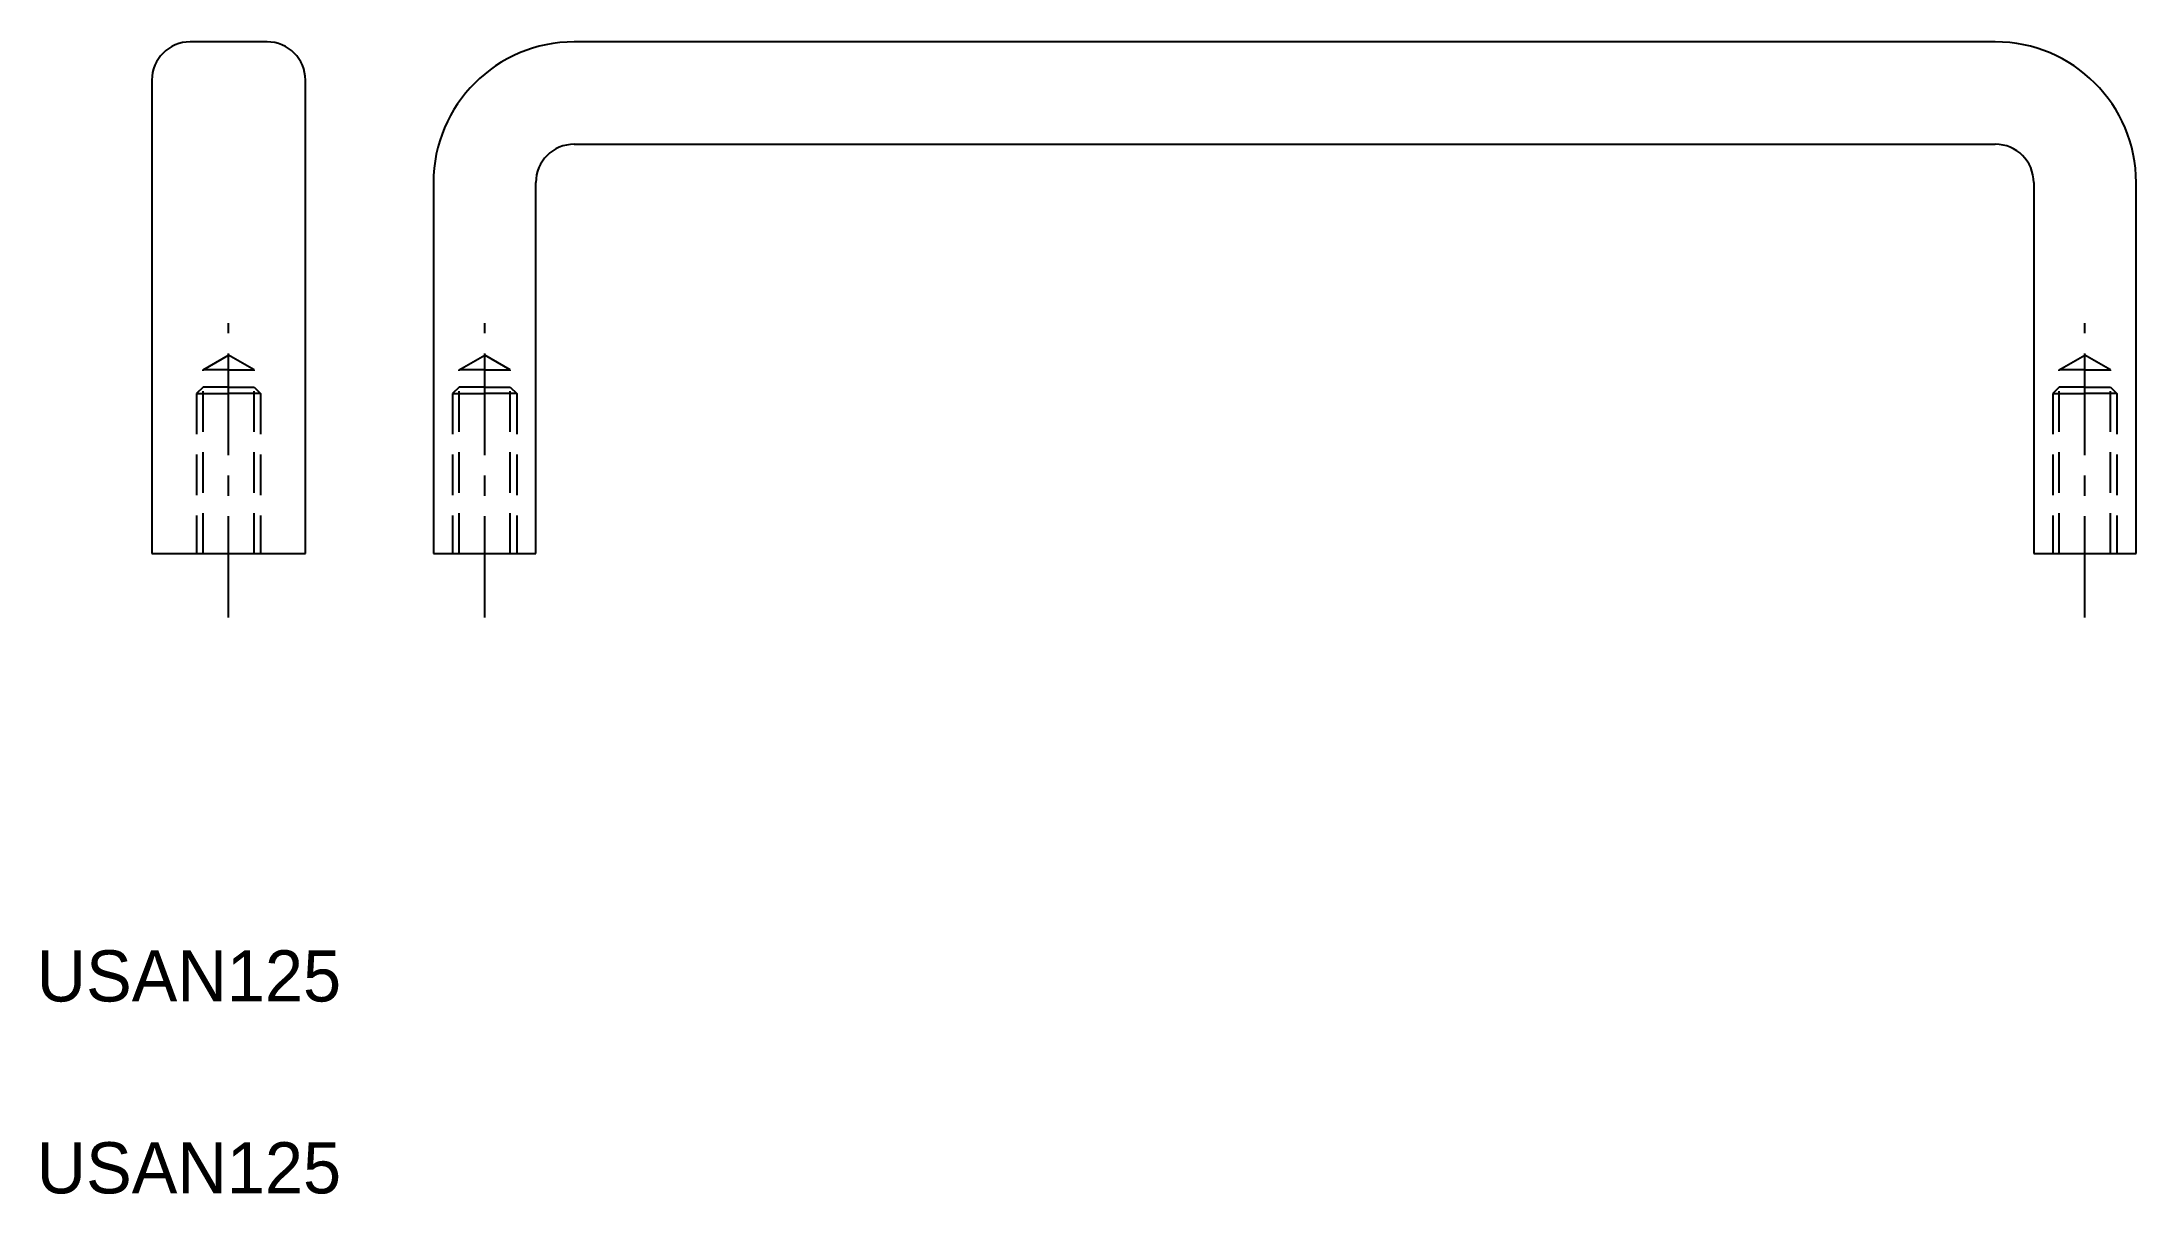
# Model space of a CAD drawing. Extents: x 10 to 174, y 10 to 100.
import ezdxf

# ---------------------------------------------------------------- set-up
doc = ezdxf.new("R2010")
doc.units = 0
doc.header["$LTSCALE"] = 0.25
doc.linetypes.add('CENTER', pattern=[50.8, 31.75, -6.35, 6.35, -6.35])
doc.linetypes.add('DASHED', pattern=[19.05, 12.7, -6.35])
doc.layers.get('0').update_dxf_attribs({"linetype": 'CONTINUOUS'})
doc.layers.add('CENTER', color=1, linetype='CENTER')

msp = doc.modelspace()

# ---------------------------------------------------------------- linework, layer by layer
at = {"color": 7, "linetype": 'CONTINUOUS'}
for p, q in [((28, 100), (22, 100)), ((163, 100), (52, 100)), ((19, 97), (19, 60)), ((31, 60), (31, 97)), ((52, 92), (163, 92)), ((41, 89), (41, 60)), ((49, 60), (49, 89)), ((166, 89), (166, 60)), ((174, 60), (174, 89)), ((19, 60), (31, 60)), ((41, 60), (49, 60)), ((166, 60), (174, 60))]:
    msp.add_line(p, q, dxfattribs=at)
at = {"color": 3, "linetype": 'DASHED'}
for p, q in [((23, 74.354667), (25, 75.509333)), ((27, 74.354667), (25, 75.509333)), ((43, 74.354667), (45, 75.509333)), ((47, 74.354667), (45, 75.509333)), ((168, 74.354667), (170, 75.509333)), ((172, 74.354667), (170, 75.509333)), ((23, 60), (23, 74.354667)), ((25, 74.354667), (23, 74.354667)), ((25, 74.354667), (27, 74.354667)), ((27, 60), (27, 74.354667)), ((43, 60), (43, 74.354667)), ((45, 74.354667), (43, 74.354667)), ((45, 74.354667), (47, 74.354667)), ((47, 60), (47, 74.354667)), ((168, 60), (168, 74.354667)), ((170, 74.354667), (168, 74.354667)), ((170, 74.354667), (172, 74.354667)), ((172, 60), (172, 74.354667)), ((23, 73.004667), (22.5, 72.504667)), ((22.5, 72.504667), (25, 72.504667)), ((22.5, 72.504667), (22.5, 60)), ((25, 73.004667), (23, 73.004667)), ((25, 73.004667), (27, 73.004667)), ((27.5, 72.504667), (25, 72.504667)), ((27, 73.004667), (27.5, 72.504667)), ((27.5, 72.504667), (27.5, 60)), ((43, 73.004667), (42.5, 72.504667)), ((42.5, 72.504667), (42.5, 60)), ((42.5, 72.504667), (45, 72.504667)), ((45, 73.004667), (43, 73.004667)), ((45, 73.004667), (47, 73.004667)), ((47.5, 72.504667), (45, 72.504667)), ((47, 73.004667), (47.5, 72.504667)), ((47.5, 72.504667), (47.5, 60)), ((168, 73.004667), (167.5, 72.504667)), ((167.5, 72.504667), (167.5, 60)), ((167.5, 72.504667), (170, 72.504667)), ((170, 73.004667), (168, 73.004667)), ((170, 73.004667), (172, 73.004667)), ((172.5, 72.504667), (170, 72.504667)), ((172, 73.004667), (172.5, 72.504667)), ((172.5, 72.504667), (172.5, 60))]:
    msp.add_line(p, q, dxfattribs=at)
at = {"color": 7, "linetype": 'CONTINUOUS'}
for centre, radius, start, end in [((22, 97), 3, 90, 180), ((28, 97), 3, 0, 90), ((52, 89), 11, 90, 180), ((163, 89), 11, 0, 90), ((52, 89), 3, 90, 180), ((163, 89), 3, 0, 90)]:
    msp.add_arc(centre, radius, start, end, dxfattribs=at)
at = {"layer": 'CENTER', "color": 1, "linetype": 'CENTER'}
for p, q in [((25, 55), (25, 78.004667)), ((45, 55), (45, 78.004667)), ((170, 55), (170, 78.004667))]:
    msp.add_line(p, q, dxfattribs=at)

# ---------------------------------------------------------------- texts
for p in [(10, 25), (10, 10)]:
    msp.add_text('USAN125', height=4).set_placement(p)

doc.saveas('drawing.dxf')
